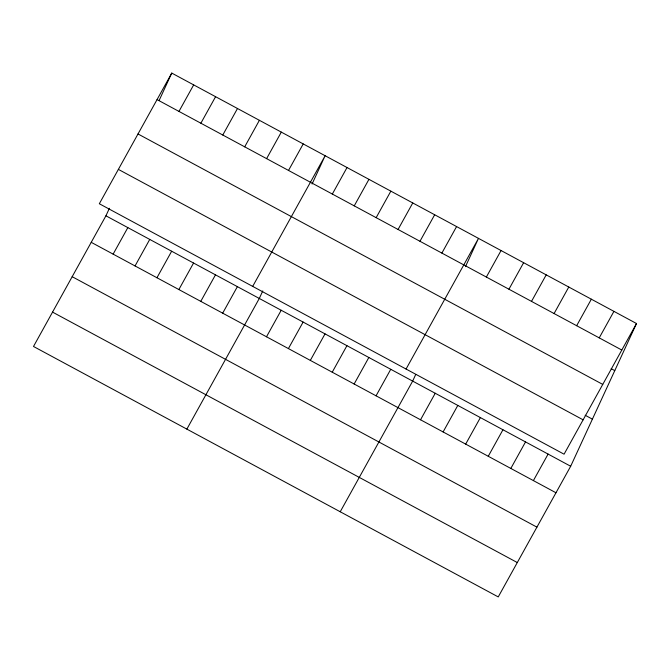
<?xml version="1.0" encoding="UTF-8"?>
<svg xmlns="http://www.w3.org/2000/svg" width="670" height="670" viewBox="0 0 670 670"><rect width="100%" height="100%" fill="white"/><g stroke="black" fill="none" stroke-linecap="round" stroke-linejoin="round"><path stroke-width="1" d="M636.5 323.526L564.073 454.193L99.328 203.747L171.755 73.08L636.5 323.526L570.673 466.253L498.245 596.92L33.5 346.474L105.927 215.807L109.403 208.278M159.159 100.4L171.755 73.08M262.774 290.922L259.298 298.452L186.863 429.118M312.086 183.99L325.126 155.725L252.691 286.392M415.702 374.505L412.661 381.104L340.226 511.763M465.457 266.635L478.489 238.378L406.062 369.036M178.965 111.404L193.672 84.889M113.138 254.131L127.836 227.616M200.874 123.213L215.581 96.698M135.047 265.94L149.745 239.424M222.783 135.022L237.49 108.507M156.956 277.748L171.654 251.233M244.701 146.831L259.399 120.307M178.865 289.557L193.563 263.034M266.61 158.631L281.308 132.116M200.774 301.358L215.472 274.842M288.519 170.44L303.217 143.924M222.683 313.166L237.381 286.651M332.337 194.049L347.035 167.534M266.501 336.776L281.207 310.26M354.246 205.858L368.944 179.342M288.41 348.584L303.116 322.069M376.155 217.666L390.853 191.151M310.327 360.393L325.025 333.878M398.064 229.475L412.762 202.951M332.236 372.202L346.934 345.678M419.973 241.275L434.671 214.76M354.145 384.002L368.843 357.487M441.882 253.084L456.58 226.569M376.054 395.811L390.752 369.296M486.361 277.053L501.06 250.538M420.534 419.78L435.232 393.265M508.932 289.222L523.63 262.699M443.105 431.949L457.803 405.425M531.511 301.383L546.209 274.868M465.683 444.109L480.382 417.594M554.082 313.552L568.78 287.028M488.254 456.278L502.952 429.755M576.652 325.712L591.35 299.197M510.825 468.439L525.523 441.924M599.231 337.873L613.929 311.357M533.395 480.599L548.102 454.084M157.056 99.604L621.802 350.041M611.166 368.676L614.775 370.619M138.012 133.966L602.749 384.413M585.17 415.258L592.397 419.152M118.381 169.384L583.118 419.822M105.927 215.807L570.673 466.253M91.229 242.331L555.974 492.768M72.176 276.693L536.921 527.139M52.553 312.111L517.29 562.549"/></g></svg>
